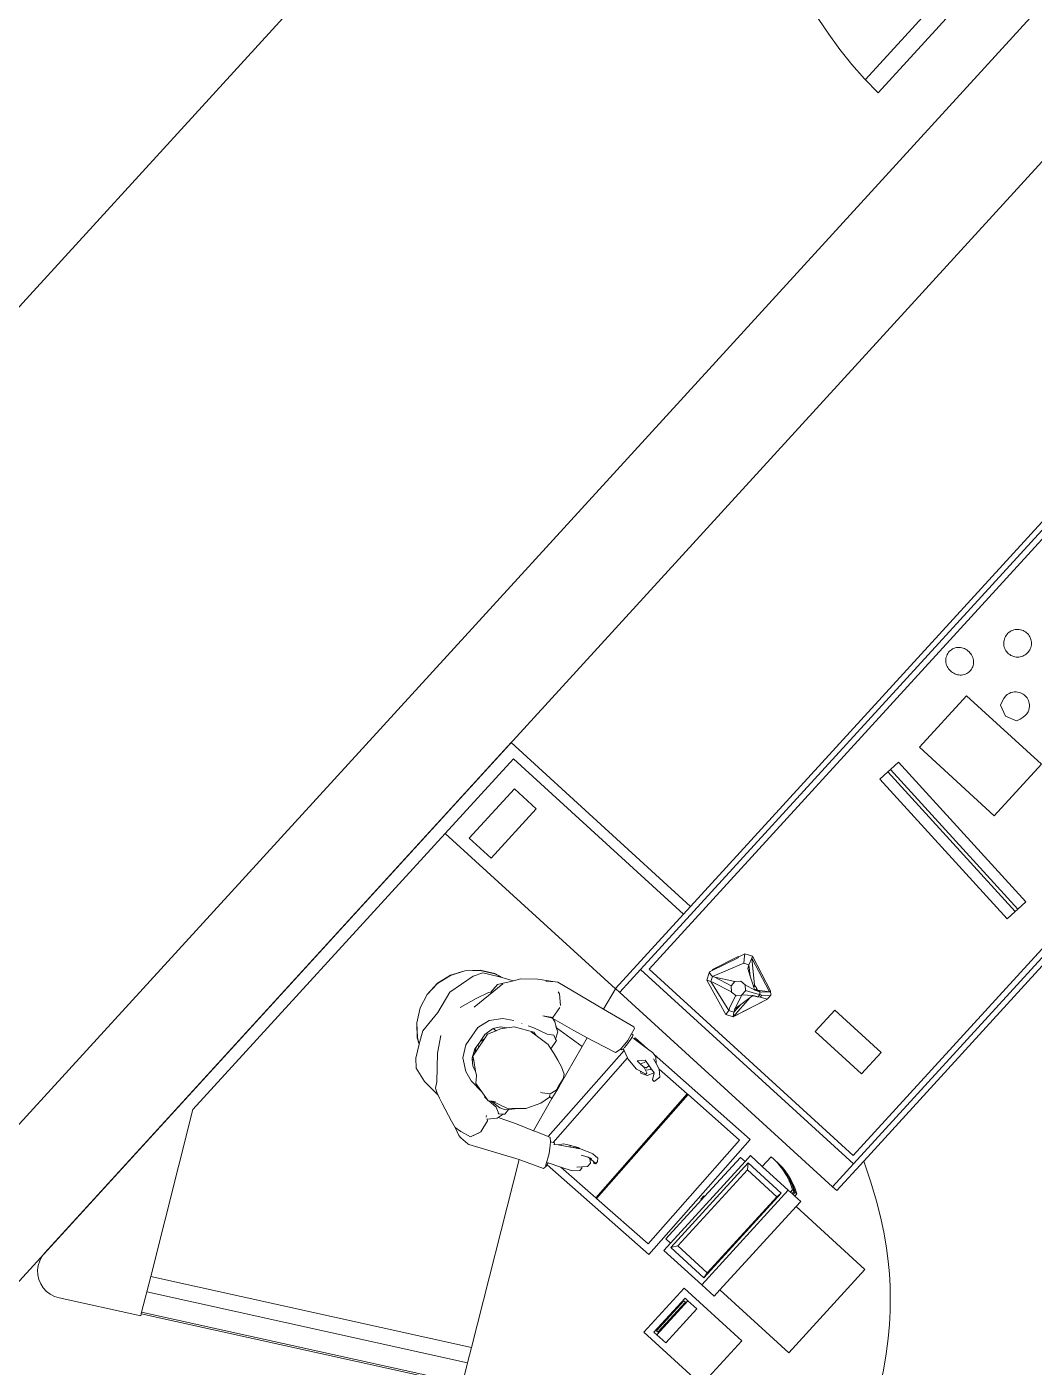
# Model space of a CAD drawing. Header units: metres. Extents: x 750 to 3116, y -341 to 1465.
# Drawn here: x 1561.652 to 1563.844, y 769.802 to 772.718 of the extents above; entities that cross this region are included whole.
import ezdxf

# ---------------------------------------------------------------- set-up
doc = ezdxf.new("R2010")
doc.units = ezdxf.units.M
for name, color, linetype, lineweight in [('A-Door', 254, 'Continuous', 5), ('Furniture', 44, 'Continuous', 5), ('Wall ext', 20, 'Continuous', 18)]:
    doc.layers.add(name, color=color, linetype=linetype, lineweight=lineweight)

# ---------------------------------------------------------------- blocks, each defined once
blk = doc.blocks.new('Shop counter')
at = {"layer": 'Furniture'}
for p, q in [((11493453.855, 4446048.0206), (11493453.6094, 4446048.0206)), ((11493453.6094, 4446048.0206), (11493453.6094, 4446047.8176)), ((11493453.855, 4446047.8176), (11493453.855, 4446048.0206)), ((11493453.5599, 4446047.9275), (11493453.4301, 4446047.9275)), ((11493453.4301, 4446047.9275), (11493453.4301, 4446047.7574)), ((11493453.5599, 4446047.7574), (11493453.5599, 4446047.9275)), ((11493454.0276, 4446047.8594), (11493453.9404, 4446047.8594)), ((11493453.9404, 4446047.8472), (11493453.9404, 4446047.8594)), ((11493456.5973, 4446047.8594), (11493454.0276, 4446047.8594)), ((11493453.9404, 4446047.8472), (11493453.9404, 4446047.2201)), ((11493454.0077, 4446047.8472), (11493453.9404, 4446047.8472)), ((11493454.0077, 4446047.22), (11493454.0077, 4446047.8472)), ((11493456.585, 4446047.8472), (11493454.0077, 4446047.8472)), ((11493454.0207, 4446047.8342), (11493454.0207, 4446047.233)), ((11493456.5721, 4446047.8342), (11493454.0207, 4446047.8342)), ((11493453.545, 4446047.8084), (11493453.4448, 4446047.8084)), ((11493453.4448, 4446047.8084), (11493453.4448, 4446047.7819)), ((11493453.545, 4446047.7819), (11493453.545, 4446047.8084)), ((11493453.5907, 4446047.8176), (11493453.5907, 4446047.7809)), ((11493453.6094, 4446047.8176), (11493453.5907, 4446047.8176)), ((11493453.855, 4446047.8176), (11493453.6094, 4446047.8176)), ((11493453.87, 4446047.8176), (11493453.855, 4446047.8176)), ((11493453.87, 4446047.8001), (11493453.87, 4446047.8176)), ((11493453.87, 4446047.8001), (11493453.877, 4446047.8001)), ((11493453.87, 4446047.7952), (11493453.87, 4446047.8001)), ((11493453.877, 4446047.7952), (11493453.87, 4446047.7952)), ((11493453.87, 4446047.7921), (11493453.87, 4446047.7952)), ((11493453.877, 4446047.8001), (11493453.8804, 4446047.794)), ((11493453.877, 4446047.7952), (11493453.877, 4446047.8001)), ((11493453.877, 4446047.7952), (11493453.8804, 4446047.7891)), ((11493453.4448, 4446047.7736), (11493453.4448, 4446047.7819)), ((11493453.4448, 4446047.7819), (11493453.545, 4446047.7819)), ((11493453.4448, 4446047.7736), (11493453.545, 4446047.7736)), ((11493453.4506, 4446047.7754), (11493453.4506, 4446047.78)), ((11493453.5392, 4446047.78), (11493453.4506, 4446047.78)), ((11493453.4506, 4446047.7754), (11493453.5392, 4446047.7754)), ((11493453.5392, 4446047.7754), (11493453.5392, 4446047.78)), ((11493453.545, 4446047.7736), (11493453.545, 4446047.7819)), ((11493453.5907, 4446047.7809), (11493453.87, 4446047.7809)), ((11493453.5907, 4446047.7809), (11493453.5907, 4446047.6694)), ((11493453.6057, 4446047.7739), (11493453.6182, 4446047.7719)), ((11493453.6057, 4446047.7739), (11493453.855, 4446047.7739)), ((11493453.6057, 4446047.6763), (11493453.6057, 4446047.7739)), ((11493453.8426, 4446047.7719), (11493453.6182, 4446047.7719)), ((11493453.6182, 4446047.7719), (11493453.6182, 4446047.6853)), ((11493453.855, 4446047.7739), (11493453.8426, 4446047.7719)), ((11493453.8426, 4446047.6853), (11493453.8426, 4446047.7719)), ((11493453.855, 4446047.7739), (11493453.855, 4446047.6763)), ((11493453.87, 4446047.7872), (11493453.87, 4446047.7921)), ((11493453.87, 4446047.7921), (11493453.877, 4446047.7921)), ((11493453.877, 4446047.7872), (11493453.87, 4446047.7872)), ((11493453.87, 4446047.7809), (11493453.87, 4446047.7872)), ((11493453.87, 4446047.7041), (11493453.87, 4446047.7809)), ((11493453.877, 4446047.7872), (11493453.877, 4446047.7921)), ((11493453.877, 4446047.7921), (11493453.8804, 4446047.786)), ((11493453.877, 4446047.7872), (11493453.8804, 4446047.7811)), ((11493453.8804, 4446047.794), (11493453.8835, 4446047.7879)), ((11493453.8804, 4446047.7891), (11493453.8835, 4446047.7829)), ((11493453.8804, 4446047.786), (11493453.8835, 4446047.7798)), ((11493453.8804, 4446047.7811), (11493453.8835, 4446047.7749)), ((11493453.8835, 4446047.7879), (11493453.8863, 4446047.7817)), ((11493453.8835, 4446047.7829), (11493453.8863, 4446047.7767)), ((11493453.8835, 4446047.7798), (11493453.8863, 4446047.7736)), ((11493453.8835, 4446047.7749), (11493453.8863, 4446047.7687)), ((11493453.8863, 4446047.7817), (11493453.8889, 4446047.7754)), ((11493453.8863, 4446047.7767), (11493453.8889, 4446047.7705)), ((11493453.8863, 4446047.7736), (11493453.8889, 4446047.7674)), ((11493453.8863, 4446047.7687), (11493453.8889, 4446047.7624)), ((11493453.8889, 4446047.7754), (11493453.8911, 4446047.7691)), ((11493453.8889, 4446047.7705), (11493453.8911, 4446047.7642)), ((11493453.8889, 4446047.7674), (11493453.8911, 4446047.7611)), ((11493453.8911, 4446047.7691), (11493453.893, 4446047.7628)), ((11493453.5599, 4446047.7574), (11493453.4301, 4446047.7574)), ((11493453.8889, 4446047.7624), (11493453.8911, 4446047.7562)), ((11493453.8911, 4446047.7642), (11493453.893, 4446047.7579)), ((11493453.8911, 4446047.7611), (11493453.893, 4446047.7548)), ((11493453.8911, 4446047.7562), (11493453.893, 4446047.7498)), ((11493453.893, 4446047.7628), (11493453.8947, 4446047.7564)), ((11493453.893, 4446047.7579), (11493453.8947, 4446047.7515)), ((11493453.893, 4446047.7548), (11493453.8947, 4446047.7484)), ((11493453.893, 4446047.7498), (11493453.8947, 4446047.7435)), ((11493453.8947, 4446047.7564), (11493453.896, 4446047.7501)), ((11493453.8947, 4446047.7515), (11493453.896, 4446047.7451)), ((11493453.8947, 4446047.7484), (11493453.896, 4446047.742)), ((11493453.8947, 4446047.7435), (11493453.896, 4446047.7371)), ((11493453.896, 4446047.7501), (11493453.8971, 4446047.7437)), ((11493453.896, 4446047.7451), (11493453.8971, 4446047.7387)), ((11493453.896, 4446047.742), (11493453.8971, 4446047.7356)), ((11493453.896, 4446047.7371), (11493453.8971, 4446047.7307)), ((11493453.8971, 4446047.7437), (11493453.8978, 4446047.7373)), ((11493453.8971, 4446047.7387), (11493453.8978, 4446047.7323)), ((11493453.8978, 4446047.7373), (11493453.8983, 4446047.7309)), ((11493454.6273, 4446047.7344), (11493454.6507, 4446047.7365)), ((11493454.6584, 4446047.7372), (11493454.6507, 4446047.7365)), ((11493454.688, 4446047.3273), (11493454.6507, 4446047.7365)), ((11493454.6584, 4446047.7372), (11493454.6818, 4446047.7393)), ((11493454.6956, 4446047.328), (11493454.6584, 4446047.7372)), ((11493454.7191, 4446047.3302), (11493454.6818, 4446047.7393)), ((11493453.8971, 4446047.7356), (11493453.8978, 4446047.7292)), ((11493453.8971, 4446047.7307), (11493453.8978, 4446047.7243)), ((11493453.8978, 4446047.7323), (11493453.8983, 4446047.7259)), ((11493453.8978, 4446047.7292), (11493453.8983, 4446047.7228)), ((11493453.8978, 4446047.7243), (11493453.8983, 4446047.7179)), ((11493453.8983, 4446047.7309), (11493453.8984, 4446047.7244)), ((11493453.8983, 4446047.7259), (11493453.8984, 4446047.7195)), ((11493453.8983, 4446047.7228), (11493453.8984, 4446047.7164)), ((11493453.8983, 4446047.7179), (11493453.8984, 4446047.7122)), ((11493453.8984, 4446047.7244), (11493453.8984, 4446047.7195)), ((11493453.8984, 4446047.7164), (11493453.8984, 4446047.7195)), ((11493453.8984, 4446047.7122), (11493453.8984, 4446047.7164)), ((11493453.8984, 4446047.7041), (11493453.8984, 4446047.7122)), ((11493454.1645, 4446047.728), (11493454.1645, 4446047.5914)), ((11493454.2272, 4446047.728), (11493454.1645, 4446047.728)), ((11493454.2272, 4446047.5914), (11493454.2272, 4446047.728)), ((11493454.6645, 4446047.3252), (11493454.6273, 4446047.7344)), ((11493453.6057, 4446047.6763), (11493453.6182, 4446047.6853)), ((11493453.6182, 4446047.6853), (11493453.8426, 4446047.6853)), ((11493453.855, 4446047.6763), (11493453.8426, 4446047.6853)), ((11493453.87, 4446047.7041), (11493453.8984, 4446047.7041)), ((11493453.87, 4446047.6694), (11493453.87, 4446047.7041)), ((11493453.5618, 4446047.6513), (11493453.5566, 4446047.3562)), ((11493453.8957, 4446047.6453), (11493453.5618, 4446047.6513)), ((11493453.5907, 4446047.6694), (11493453.612, 4446047.6694)), ((11493453.855, 4446047.6763), (11493453.6057, 4446047.6763)), ((11493453.612, 4446047.6694), (11493453.612, 4446047.6558)), ((11493453.612, 4446047.6694), (11493453.8524, 4446047.6694)), ((11493453.7274, 4446047.6558), (11493453.612, 4446047.6558)), ((11493453.7274, 4446047.6558), (11493453.7274, 4446047.6537)), ((11493453.7371, 4446047.6558), (11493453.7274, 4446047.6558)), ((11493453.7371, 4446047.6537), (11493453.7274, 4446047.6537)), ((11493453.7371, 4446047.6558), (11493453.7371, 4446047.6537)), ((11493453.7371, 4446047.6558), (11493453.8524, 4446047.6558)), ((11493453.8524, 4446047.6694), (11493453.8524, 4446047.6558)), ((11493453.8524, 4446047.6694), (11493453.87, 4446047.6694)), ((11493453.578, 4446047.6345), (11493453.5753, 4446047.4851)), ((11493453.8789, 4446047.6291), (11493453.578, 4446047.6345)), ((11493453.8763, 4446047.4797), (11493453.8789, 4446047.6291)), ((11493453.8907, 4446047.3664), (11493453.8957, 4446047.6453)), ((11493454.2272, 4446047.5914), (11493454.1645, 4446047.5914)), ((11493454.9255, 4446047.5623), (11493454.7738, 4446047.5623)), ((11493454.7738, 4446047.5623), (11493454.7738, 4446047.3418)), ((11493454.9255, 4446047.3418), (11493454.9255, 4446047.5623)), ((11493453.0788, 4446047.5423), (11493452.7219, 4446046.923)), ((11493452.725, 4446046.9213), (11493453.0819, 4446047.5407)), ((11493453.0819, 4446047.5407), (11493453.1222, 4446047.5191)), ((11493452.7653, 4446046.8997), (11493453.1222, 4446047.5191)), ((11493453.1222, 4446047.5191), (11493453.1525, 4446047.5028)), ((11493453.1525, 4446047.5028), (11493452.7956, 4446046.8835)), ((11493453.1525, 4446047.5028), (11493453.524, 4446047.3037)), ((11493453.5753, 4446047.4829), (11493453.5734, 4446047.3816)), ((11493453.8763, 4446047.4797), (11493453.5753, 4446047.4851)), ((11493453.5753, 4446047.4851), (11493453.5753, 4446047.4829)), ((11493453.8762, 4446047.4775), (11493453.5753, 4446047.4829)), ((11493453.8748, 4446047.3961), (11493453.8762, 4446047.4775)), ((11493453.8763, 4446047.4797), (11493453.8762, 4446047.4775)), ((11493454.0677, 4446047.4378), (11493454.1462, 4446047.467)), ((11493454.0681, 4446047.4381), (11493454.1462, 4446047.467)), ((11493454.1307, 4446047.4399), (11493454.1348, 4446047.4471)), ((11493454.1364, 4446047.4487), (11493454.1308, 4446047.4387)), ((11493454.1348, 4446047.4471), (11493454.1382, 4446047.4525)), ((11493454.1364, 4446047.4487), (11493454.1382, 4446047.4525)), ((11493454.1364, 4446047.4487), (11493454.1425, 4446047.4484)), ((11493454.1425, 4446047.4484), (11493454.1376, 4446047.4393)), ((11493454.1382, 4446047.4525), (11493454.1462, 4446047.467)), ((11493454.1444, 4446047.4521), (11493454.1382, 4446047.4525)), ((11493454.1444, 4446047.4521), (11493454.1425, 4446047.4484)), ((11493454.1425, 4446047.4484), (11493454.1467, 4446047.444)), ((11493454.1444, 4446047.4521), (11493454.155, 4446047.4666)), ((11493454.1461, 4446047.4379), (11493454.1611, 4446047.46)), ((11493454.1477, 4446047.4672), (11493454.1462, 4446047.467)), ((11493454.1486, 4446047.4477), (11493454.1467, 4446047.444)), ((11493454.1469, 4446047.4429), (11493454.1486, 4446047.4477)), ((11493454.1477, 4446047.4672), (11493454.1471, 4446047.467)), ((11493454.1574, 4446047.467), (11493454.1477, 4446047.4672)), ((11493454.1611, 4446047.46), (11493454.1486, 4446047.4477)), ((11493454.155, 4446047.4666), (11493454.1574, 4446047.467)), ((11493454.1638, 4446047.4599), (11493454.1574, 4446047.467)), ((11493454.189, 4446047.3817), (11493454.1611, 4446047.46)), ((11493454.1611, 4446047.46), (11493454.1638, 4446047.4599)), ((11493454.1931, 4446047.3803), (11493454.1638, 4446047.4599)), ((11493454.959, 4446047.4587), (11493454.9503, 4446047.4341)), ((11493453.5838, 4446047.4052), (11493453.5957, 4446047.4174)), ((11493453.6023, 4446047.4174), (11493453.5957, 4446047.4174)), ((11493453.6023, 4446047.4174), (11493453.6046, 4446047.4154)), ((11493453.6133, 4446047.424), (11493453.6046, 4446047.4154)), ((11493453.6133, 4446047.424), (11493453.6233, 4446047.4238)), ((11493453.6233, 4446047.4238), (11493453.6296, 4446047.4159)), ((11493453.6276, 4446047.4292), (11493453.6298, 4446047.4332)), ((11493453.6276, 4446047.4292), (11493453.63, 4446047.4257)), ((11493453.6327, 4446047.419), (11493453.6294, 4446047.4119)), ((11493453.6296, 4446047.4159), (11493453.6294, 4446047.4126)), ((11493453.63, 4446047.4257), (11493453.6296, 4446047.4159)), ((11493453.6298, 4446047.4332), (11493453.6361, 4446047.4322)), ((11493453.6302, 4446047.4315), (11493453.63, 4446047.4257)), ((11493453.6421, 4446047.4281), (11493453.6361, 4446047.4322)), ((11493453.6413, 4446047.4136), (11493453.6421, 4446047.4281)), ((11493454.0607, 4446047.4226), (11493454.0677, 4446047.4378)), ((11493454.0879, 4446047.3418), (11493454.0607, 4446047.4226)), ((11493454.0607, 4446047.4226), (11493454.0713, 4446047.4217)), ((11493454.0681, 4446047.4381), (11493454.0677, 4446047.4378)), ((11493454.1234, 4446047.4372), (11493454.0677, 4446047.4378)), ((11493454.0761, 4446047.432), (11493454.0677, 4446047.4378)), ((11493454.0761, 4446047.432), (11493454.0713, 4446047.4217)), ((11493454.0713, 4446047.4217), (11493454.0781, 4446047.4181)), ((11493454.0915, 4446047.3504), (11493454.0713, 4446047.4217)), ((11493454.0983, 4446047.4323), (11493454.0761, 4446047.432)), ((11493454.0828, 4446047.4292), (11493454.0761, 4446047.432)), ((11493454.0781, 4446047.4181), (11493454.1057, 4446047.4113)), ((11493454.0983, 4446047.4323), (11493454.0828, 4446047.4292)), ((11493454.1147, 4446047.42), (11493454.0828, 4446047.4292)), ((11493454.1234, 4446047.4372), (11493454.0983, 4446047.4323)), ((11493454.1057, 4446047.4116), (11493454.1147, 4446047.42)), ((11493454.1147, 4446047.42), (11493454.1149, 4446047.4201)), ((11493454.1149, 4446047.4201), (11493454.1155, 4446047.4201)), ((11493454.1308, 4446047.4387), (11493454.1155, 4446047.4201)), ((11493454.1155, 4446047.4201), (11493454.1274, 4446047.4195)), ((11493454.1272, 4446047.4379), (11493454.1234, 4446047.4372)), ((11493454.1272, 4446047.4379), (11493454.1307, 4446047.4399)), ((11493454.1299, 4446047.4385), (11493454.1272, 4446047.4379)), ((11493454.1274, 4446047.4195), (11493454.1278, 4446047.4192)), ((11493454.1376, 4446047.4393), (11493454.1278, 4446047.4192)), ((11493454.1278, 4446047.4192), (11493454.1364, 4446047.4101)), ((11493454.1299, 4446047.4385), (11493454.1307, 4446047.4399)), ((11493454.1308, 4446047.4387), (11493454.1299, 4446047.4385)), ((11493454.1418, 4446047.4335), (11493454.1364, 4446047.4101)), ((11493454.1467, 4446047.444), (11493454.1418, 4446047.4335)), ((11493454.1418, 4446047.4335), (11493454.1429, 4446047.4316)), ((11493454.1442, 4446047.4352), (11493454.1429, 4446047.4316)), ((11493454.1429, 4446047.4316), (11493454.1447, 4446047.4286)), ((11493454.1453, 4446047.4382), (11493454.1442, 4446047.4352)), ((11493454.1442, 4446047.4352), (11493454.1486, 4446047.4331)), ((11493454.1447, 4446047.4286), (11493454.1497, 4446047.4262)), ((11493454.1447, 4446047.4286), (11493454.1464, 4446047.4257)), ((11493454.1465, 4446047.4419), (11493454.1453, 4446047.4382)), ((11493454.1461, 4446047.4379), (11493454.1453, 4446047.4382)), ((11493454.1471, 4446047.443), (11493454.1461, 4446047.4379)), ((11493454.1461, 4446047.4379), (11493454.1486, 4446047.4331)), ((11493454.1497, 4446047.4262), (11493454.1464, 4446047.4257)), ((11493454.1464, 4446047.4257), (11493454.158, 4446047.4058)), ((11493454.1465, 4446047.4419), (11493454.1469, 4446047.4429)), ((11493454.1469, 4446047.4429), (11493454.1471, 4446047.443)), ((11493454.1486, 4446047.4331), (11493454.1497, 4446047.4262)), ((11493454.1497, 4446047.4262), (11493454.189, 4446047.3817)), ((11493454.9503, 4446047.4341), (11493454.9605, 4446047.4102)), ((11493453.5838, 4446047.4052), (11493453.5734, 4446047.3816)), ((11493453.6046, 4446047.4154), (11493453.5964, 4446047.4074)), ((11493453.629, 4446047.411), (11493453.6222, 4446047.3965)), ((11493453.6256, 4446047.4042), (11493453.6222, 4446047.3965)), ((11493453.6294, 4446047.4126), (11493453.6256, 4446047.4042)), ((11493453.6256, 4446047.4042), (11493453.629, 4446047.411)), ((11493453.6294, 4446047.4119), (11493453.629, 4446047.411)), ((11493453.6294, 4446047.4126), (11493453.6294, 4446047.4119)), ((11493453.63, 4446047.3808), (11493453.632, 4446047.388)), ((11493453.6302, 4446047.3834), (11493453.632, 4446047.388)), ((11493453.632, 4446047.388), (11493453.6407, 4446047.4106)), ((11493453.6413, 4446047.4136), (11493453.6407, 4446047.4106)), ((11493453.8617, 4446047.3931), (11493453.8472, 4446047.3858)), ((11493453.8477, 4446047.4063), (11493453.8629, 4446047.409)), ((11493453.8477, 4446047.4063), (11493453.8479, 4446047.4013)), ((11493453.8479, 4446047.4013), (11493453.8615, 4446047.3937)), ((11493453.8615, 4446047.3937), (11493453.8617, 4446047.3931)), ((11493453.8617, 4446047.3931), (11493453.8645, 4446047.3802)), ((11493453.8629, 4446047.409), (11493453.8748, 4446047.3961)), ((11493453.8748, 4446047.3961), (11493453.8748, 4446047.3961)), ((11493453.8748, 4446047.3961), (11493453.8792, 4446047.3829)), ((11493454.1055, 4446047.3987), (11493454.0934, 4446047.3553)), ((11493454.114, 4446047.3895), (11493454.1042, 4446047.3504)), ((11493454.1266, 4446047.3892), (11493454.1042, 4446047.3504)), ((11493454.105, 4446047.3993), (11493454.1057, 4446047.4113)), ((11493454.1055, 4446047.3987), (11493454.105, 4446047.3993)), ((11493454.1137, 4446047.3897), (11493454.1055, 4446047.3987)), ((11493454.1057, 4446047.4113), (11493454.1057, 4446047.4116)), ((11493454.114, 4446047.3895), (11493454.1137, 4446047.3897)), ((11493454.114, 4446047.3895), (11493454.1138, 4446047.3897)), ((11493454.1266, 4446047.3892), (11493454.114, 4446047.3895)), ((11493454.1358, 4446047.3978), (11493454.1266, 4446047.3892)), ((11493454.1364, 4446047.4101), (11493454.1358, 4446047.3978)), ((11493454.174, 4446047.3869), (11493454.158, 4446047.4058)), ((11493454.158, 4446047.4058), (11493454.1669, 4446047.3905)), ((11493454.1669, 4446047.3905), (11493454.174, 4446047.3869)), ((11493454.174, 4446047.3869), (11493454.1692, 4446047.3766)), ((11493454.174, 4446047.3869), (11493454.189, 4446047.3817)), ((11493453.5734, 4446047.3816), (11493453.5616, 4446047.3548)), ((11493453.6055, 4446047.3448), (11493453.6196, 4446047.368)), ((11493453.6212, 4446047.3631), (11493453.6144, 4446047.3517)), ((11493453.6196, 4446047.368), (11493453.6207, 4446047.3699)), ((11493453.6212, 4446047.3631), (11493453.6196, 4446047.368)), ((11493453.6207, 4446047.3699), (11493453.6298, 4446047.3848)), ((11493453.6207, 4446047.3699), (11493453.6302, 4446047.3834)), ((11493453.63, 4446047.3808), (11493453.6212, 4446047.3631)), ((11493453.8472, 4446047.3858), (11493453.8412, 4446047.3723)), ((11493453.8442, 4446047.3691), (11493453.8412, 4446047.3723)), ((11493453.8442, 4446047.3691), (11493453.842, 4446047.3595)), ((11493453.8455, 4446047.3306), (11493453.842, 4446047.3595)), ((11493453.8473, 4446047.3821), (11493453.8442, 4446047.3691)), ((11493453.8473, 4446047.3821), (11493453.8501, 4446047.3821)), ((11493453.8501, 4446047.3821), (11493453.851, 4446047.3815)), ((11493453.851, 4446047.3815), (11493453.8531, 4446047.3755)), ((11493453.8623, 4446047.3832), (11493453.8531, 4446047.3755)), ((11493453.8531, 4446047.3755), (11493453.8552, 4446047.3695)), ((11493453.8552, 4446047.3695), (11493453.8553, 4446047.3664)), ((11493453.8553, 4446047.3664), (11493453.8574, 4446047.3717)), ((11493453.8553, 4446047.3664), (11493453.8556, 4446047.3587)), ((11493453.8681, 4446047.3635), (11493453.8556, 4446047.3587)), ((11493453.8556, 4446047.3587), (11493453.856, 4446047.3486)), ((11493453.8559, 4446047.3699), (11493453.856, 4446047.37)), ((11493453.8688, 4446047.3606), (11493453.856, 4446047.3486)), ((11493453.8569, 4446047.3729), (11493453.858, 4446047.3732)), ((11493453.8574, 4446047.3717), (11493453.8587, 4446047.3734)), ((11493453.8574, 4446047.3717), (11493453.858, 4446047.3732)), ((11493453.858, 4446047.3732), (11493453.8587, 4446047.3734)), ((11493453.8587, 4446047.3734), (11493453.8656, 4446047.3752)), ((11493453.8623, 4446047.3832), (11493453.8645, 4446047.3802)), ((11493453.8645, 4446047.3802), (11493453.8656, 4446047.3752)), ((11493453.8656, 4446047.3752), (11493453.8681, 4446047.3635)), ((11493453.8681, 4446047.3635), (11493453.8688, 4446047.3606)), ((11493453.8792, 4446047.3829), (11493453.8896, 4446047.3722)), ((11493453.8792, 4446047.3829), (11493453.883, 4446047.3715)), ((11493453.8907, 4446047.3664), (11493453.8896, 4446047.3722)), ((11493453.8903, 4446047.3478), (11493453.8917, 4446047.3611)), ((11493453.8917, 4446047.3611), (11493453.8907, 4446047.3664)), ((11493454.1692, 4446047.3766), (11493454.1018, 4446047.3457)), ((11493454.1695, 4446047.3599), (11493454.1107, 4446047.3362)), ((11493454.1128, 4446047.3355), (11493454.1719, 4446047.3578)), ((11493454.1692, 4446047.3766), (11493454.1821, 4446047.3667)), ((11493454.1709, 4446047.3586), (11493454.1695, 4446047.3599)), ((11493454.1709, 4446047.3586), (11493454.1857, 4446047.3641)), ((11493454.1719, 4446047.3578), (11493454.1709, 4446047.3586)), ((11493454.1821, 4446047.3667), (11493454.1857, 4446047.3641)), ((11493454.1931, 4446047.3803), (11493454.1857, 4446047.3641)), ((11493454.189, 4446047.3817), (11493454.1931, 4446047.3803)), ((11493453.5257, 4446047.3072), (11493453.5455, 4446047.3561)), ((11493453.5502, 4446047.3568), (11493453.5455, 4446047.3561)), ((11493453.5502, 4446047.3568), (11493453.552, 4446047.3559)), ((11493453.5524, 4446047.3569), (11493453.552, 4446047.3559)), ((11493453.552, 4446047.3559), (11493453.5781, 4446047.343)), ((11493453.5566, 4446047.3562), (11493453.5524, 4446047.3569)), ((11493453.559, 4446047.3558), (11493453.5566, 4446047.3562)), ((11493453.5616, 4446047.3548), (11493453.559, 4446047.3558)), ((11493453.5616, 4446047.3548), (11493453.561, 4446047.3533)), ((11493453.5781, 4446047.343), (11493453.5869, 4446047.3371)), ((11493453.5989, 4446047.3282), (11493453.5869, 4446047.3371)), ((11493453.5991, 4446047.328), (11493453.5989, 4446047.3282)), ((11493453.5994, 4446047.3379), (11493453.599, 4446047.3375)), ((11493453.6013, 4446047.333), (11493453.5991, 4446047.328)), ((11493453.6055, 4446047.3448), (11493453.5994, 4446047.3379)), ((11493453.6025, 4446047.3359), (11493453.5994, 4446047.3379)), ((11493453.6025, 4446047.3359), (11493453.6013, 4446047.333)), ((11493453.6013, 4446047.333), (11493453.8463, 4446047.3286)), ((11493453.6144, 4446047.3517), (11493453.6055, 4446047.3448)), ((11493453.8455, 4446047.3306), (11493453.8463, 4446047.3286)), ((11493453.8463, 4446047.3286), (11493453.8534, 4446047.3121)), ((11493453.8866, 4446047.3115), (11493453.8903, 4446047.3478)), ((11493453.8897, 4446047.3114), (11493453.8903, 4446047.3478)), ((11493454.0915, 4446047.3504), (11493454.0879, 4446047.3418)), ((11493454.1029, 4446047.3348), (11493454.0879, 4446047.3418)), ((11493454.0934, 4446047.3553), (11493454.0915, 4446047.3504)), ((11493454.1018, 4446047.3457), (11493454.0915, 4446047.3504)), ((11493454.1042, 4446047.3504), (11493454.1018, 4446047.3457)), ((11493454.1029, 4446047.3348), (11493454.1018, 4446047.3457)), ((11493454.1029, 4446047.3348), (11493454.1064, 4446047.3345)), ((11493454.1064, 4446047.3345), (11493454.1107, 4446047.3362)), ((11493454.1107, 4446047.3362), (11493454.1107, 4446047.3362)), ((11493454.1107, 4446047.3362), (11493454.1128, 4446047.3355)), ((11493454.6956, 4446047.328), (11493454.7191, 4446047.3302)), ((11493454.7738, 4446047.3418), (11493454.9255, 4446047.3418)), ((11493453.524, 4446047.3037), (11493453.4748, 4446047.2008)), ((11493453.5257, 4446047.3072), (11493453.524, 4446047.3037)), ((11493453.6036, 4446047.3166), (11493453.595, 4446047.2934)), ((11493453.6052, 4446047.3208), (11493453.5991, 4446047.328)), ((11493453.6052, 4446047.3208), (11493453.6036, 4446047.3166)), ((11493453.6036, 4446047.3166), (11493453.8534, 4446047.3121)), ((11493453.8376, 4446047.3017), (11493453.8238, 4446047.2511)), ((11493453.8376, 4446047.3017), (11493453.8489, 4446047.3043)), ((11493453.8489, 4446047.3043), (11493453.851, 4446047.3043)), ((11493453.8513, 4446047.3074), (11493453.851, 4446047.3043)), ((11493453.851, 4446047.3043), (11493453.8646, 4446047.3043)), ((11493453.8531, 4446047.3085), (11493453.8513, 4446047.3074)), ((11493453.8549, 4446047.3085), (11493453.8531, 4446047.3085)), ((11493453.8534, 4446047.3121), (11493453.8549, 4446047.3085)), ((11493453.8554, 4446047.3085), (11493453.8549, 4446047.3085)), ((11493453.8656, 4446047.3082), (11493453.8577, 4446047.3084)), ((11493453.875, 4446047.3036), (11493453.8646, 4446047.3043)), ((11493453.8814, 4446047.3065), (11493453.8656, 4446047.3082)), ((11493453.8908, 4446047.3), (11493453.875, 4446047.3036)), ((11493453.886, 4446047.3056), (11493453.8814, 4446047.3065)), ((11493453.886, 4446047.3056), (11493453.8866, 4446047.3115)), ((11493453.8912, 4446047.3045), (11493453.886, 4446047.3056)), ((11493453.8866, 4446047.3115), (11493453.8897, 4446047.3114)), ((11493453.8912, 4446047.3045), (11493453.8908, 4446047.3)), ((11493453.9041, 4446047.297), (11493453.8908, 4446047.3)), ((11493454.6645, 4446047.3252), (11493454.688, 4446047.3273)), ((11493454.6956, 4446047.328), (11493454.688, 4446047.3273)), ((11493453.5915, 4446047.2844), (11493453.5763, 4446047.2449)), ((11493453.595, 4446047.2934), (11493453.5915, 4446047.2844)), ((11493453.5915, 4446047.2844), (11493453.6701, 4446047.267)), ((11493453.9054, 4446047.2929), (11493453.8898, 4446047.2187)), ((11493453.9041, 4446047.297), (11493453.9054, 4446047.2929)), ((11493453.5763, 4446047.2449), (11493453.5607, 4446047.2082)), ((11493453.6162, 4446047.2397), (11493453.6463, 4446047.2557)), ((11493453.6688, 4446047.261), (11493453.6463, 4446047.2557)), ((11493453.6638, 4446047.2392), (11493453.6655, 4446047.2429)), ((11493453.675, 4446047.2569), (11493453.6655, 4446047.2429)), ((11493453.6702, 4446047.2601), (11493453.6688, 4446047.261)), ((11493453.6702, 4446047.2601), (11493453.6701, 4446047.267)), ((11493453.6701, 4446047.267), (11493453.6904, 4446047.2626)), ((11493453.675, 4446047.2569), (11493453.6702, 4446047.2601)), ((11493453.675, 4446047.2569), (11493453.6901, 4446047.2612)), ((11493453.6904, 4446047.2626), (11493453.6901, 4446047.2612)), ((11493453.6901, 4446047.2612), (11493453.6909, 4446047.2615)), ((11493453.6904, 4446047.2626), (11493453.7001, 4446047.2605)), ((11493453.6909, 4446047.2615), (11493453.6999, 4446047.2596)), ((11493453.6999, 4446047.2596), (11493453.7001, 4446047.2605)), ((11493453.6999, 4446047.2596), (11493453.7182, 4446047.2557)), ((11493453.7001, 4446047.2605), (11493453.7982, 4446047.2389)), ((11493453.7276, 4446047.2505), (11493453.7182, 4446047.2557)), ((11493453.7354, 4446047.2355), (11493453.7276, 4446047.2505)), ((11493453.8238, 4446047.2511), (11493453.8197, 4446047.2341)), ((11493453.5736, 4446047.2113), (11493453.5758, 4446047.2142)), ((11493453.589, 4446047.2127), (11493453.5758, 4446047.2142)), ((11493453.5841, 4446047.2084), (11493453.589, 4446047.2127)), ((11493453.5886, 4446047.2086), (11493453.6049, 4446047.2269)), ((11493453.589, 4446047.2127), (11493453.6049, 4446047.2269)), ((11493453.6049, 4446047.2269), (11493453.6162, 4446047.2397)), ((11493453.7378, 4446047.2288), (11493453.7354, 4446047.2355)), ((11493453.7405, 4446047.2196), (11493453.7378, 4446047.2288)), ((11493453.7405, 4446047.2196), (11493453.7449, 4446047.2048)), ((11493453.7904, 4446047.1701), (11493453.7982, 4446047.2389)), ((11493453.7982, 4446047.2389), (11493453.8197, 4446047.2341)), ((11493453.8197, 4446047.2341), (11493453.8121, 4446047.2022)), ((11493453.8898, 4446047.2187), (11493453.8661, 4446047.1055)), ((11493453.8898, 4446047.2187), (11493453.9394, 4446047.2078)), ((11493453.9404, 4446047.2201), (11493453.9404, 4446047.2078)), ((11493453.9404, 4446047.2201), (11493453.9408, 4446047.22)), ((11493453.9408, 4446047.22), (11493454.0077, 4446047.22)), ((11493454.0077, 4446047.22), (11493456.585, 4446047.22)), ((11493454.0207, 4446047.233), (11493456.5721, 4446047.233)), ((11493453.4735, 4446047.1777), (11493453.4742, 4446047.1981)), ((11493453.4742, 4446047.1981), (11493453.4748, 4446047.2008)), ((11493453.489, 4446047.1921), (11493453.4837, 4446047.1685)), ((11493453.489, 4446047.1921), (11493453.5078, 4446047.2001)), ((11493453.5084, 4446047.2), (11493453.489, 4446047.1921)), ((11493453.5078, 4446047.2001), (11493453.5123, 4446047.2016)), ((11493453.5078, 4446047.2001), (11493453.5084, 4446047.2)), ((11493453.5084, 4446047.2), (11493453.5093, 4446047.1999)), ((11493453.5123, 4446047.2016), (11493453.5396, 4446047.1959)), ((11493453.5419, 4446047.1931), (11493453.5396, 4446047.1959)), ((11493453.5416, 4446047.1928), (11493453.5419, 4446047.1931)), ((11493453.5419, 4446047.1931), (11493453.5583, 4446047.2076)), ((11493453.5439, 4446047.1884), (11493453.5447, 4446047.1881)), ((11493453.5447, 4446047.1881), (11493453.547, 4446047.187)), ((11493453.5583, 4446047.2076), (11493453.5607, 4446047.2082)), ((11493453.5607, 4446047.2082), (11493453.5736, 4446047.2113)), ((11493453.568, 4446047.2037), (11493453.5736, 4446047.2113)), ((11493453.5681, 4446047.2013), (11493453.568, 4446047.2037)), ((11493453.5745, 4446047.1899), (11493453.568, 4446047.2037)), ((11493453.574, 4446047.1685), (11493453.5745, 4446047.1899)), ((11493453.5768, 4446047.1729), (11493453.5791, 4446047.1965)), ((11493453.5782, 4446047.175), (11493453.5886, 4446047.2086)), ((11493453.5841, 4446047.2084), (11493453.5791, 4446047.1965)), ((11493453.7449, 4446047.2048), (11493453.7486, 4446047.192)), ((11493453.7486, 4446047.192), (11493453.7698, 4446047.189)), ((11493453.7486, 4446047.192), (11493453.7516, 4446047.1814)), ((11493453.7711, 4446047.1857), (11493453.7698, 4446047.189)), ((11493453.7711, 4446047.1857), (11493453.7864, 4446047.1783)), ((11493453.7747, 4446047.1768), (11493453.7711, 4446047.1857)), ((11493453.8121, 4446047.2022), (11493453.8001, 4446047.151)), ((11493453.9394, 4446047.2078), (11493453.9404, 4446047.2078)), ((11493453.9394, 4446047.2078), (11493453.9394, 4446046.7066)), ((11493453.9394, 4446047.2078), (11493453.9404, 4446047.2078)), ((11493453.9404, 4446047.2078), (11493454.1593, 4446047.2078)), ((11493454.1593, 4446047.2078), (11493454.1823, 4446047.2078)), ((11493454.1593, 4446046.7066), (11493454.1593, 4446047.2078)), ((11493454.1823, 4446047.2078), (11493456.5973, 4446047.2078)), ((11493454.1823, 4446047.2078), (11493454.1823, 4446046.6787)), ((11493453.4743, 4446047.1714), (11493453.4735, 4446047.1777)), ((11493453.4743, 4446047.1714), (11493453.4808, 4446047.1554)), ((11493453.4808, 4446047.1554), (11493453.4867, 4446047.1384)), ((11493453.4808, 4446047.1554), (11493453.4815, 4446047.1537)), ((11493453.4815, 4446047.1537), (11493453.4837, 4446047.1685)), ((11493453.5734, 4446047.1677), (11493453.574, 4446047.1685)), ((11493453.5734, 4446047.1677), (11493453.5739, 4446047.1653)), ((11493453.5737, 4446047.1581), (11493453.5739, 4446047.1653)), ((11493453.5742, 4446047.1558), (11493453.5737, 4446047.1581)), ((11493453.5739, 4446047.1653), (11493453.5828, 4446047.1224)), ((11493453.574, 4446047.1685), (11493453.5768, 4446047.1729)), ((11493453.5768, 4446047.1729), (11493453.5782, 4446047.175)), ((11493453.5782, 4446047.175), (11493453.5823, 4446047.1813)), ((11493453.7516, 4446047.1814), (11493453.7481, 4446047.149)), ((11493453.757, 4446047.1342), (11493453.767, 4446047.1648)), ((11493453.767, 4446047.1648), (11493453.7747, 4446047.1768)), ((11493453.774, 4446047.1745), (11493453.7747, 4446047.1768)), ((11493453.7894, 4446047.1716), (11493453.7864, 4446047.1783)), ((11493453.7914, 4446047.1672), (11493453.7894, 4446047.1716)), ((11493453.7904, 4446047.1701), (11493453.7894, 4446047.1716)), ((11493453.7979, 4446047.1588), (11493453.7904, 4446047.1701)), ((11493453.8001, 4446047.151), (11493453.7979, 4446047.1588)), ((11493453.5011, 4446047.0978), (11493453.4867, 4446047.1384)), ((11493453.5802, 4446047.1116), (11493453.578, 4446047.1444)), ((11493453.7302, 4446047.101), (11493453.7503, 4446047.1406)), ((11493453.7481, 4446047.149), (11493453.7467, 4446047.1357)), ((11493453.7481, 4446047.149), (11493453.7503, 4446047.1406)), ((11493453.757, 4446047.1342), (11493453.7523, 4446047.1217)), ((11493453.8004, 4446047.1499), (11493453.7896, 4446047.1309)), ((11493453.799, 4446047.1456), (11493453.7896, 4446047.1309)), ((11493453.8004, 4446047.1499), (11493453.799, 4446047.1456)), ((11493453.8017, 4446047.1497), (11493453.799, 4446047.1456)), ((11493453.8004, 4446047.1499), (11493453.8001, 4446047.151)), ((11493453.8017, 4446047.1497), (11493453.8282, 4446047.1458)), ((11493453.8498, 4446047.1252), (11493453.8319, 4446047.1441)), ((11493453.8507, 4446047.1202), (11493453.8498, 4446047.1252)), ((11493453.5056, 4446047.0855), (11493453.5011, 4446047.0978)), ((11493453.5877, 4446047.0887), (11493453.5802, 4446047.1116)), ((11493453.5828, 4446047.1224), (11493453.5964, 4446047.1116)), ((11493453.5964, 4446047.1116), (11493453.5941, 4446047.1145)), ((11493453.6024, 4446047.1038), (11493453.5964, 4446047.1116)), ((11493453.6059, 4446047.0923), (11493453.6024, 4446047.1038)), ((11493453.6167, 4446047.0853), (11493453.6024, 4446047.1038)), ((11493453.7302, 4446047.101), (11493453.7175, 4446047.0908)), ((11493453.7467, 4446047.108), (11493453.7468, 4446047.108)), ((11493453.8414, 4446047.0694), (11493453.8625, 4446047.1008)), ((11493453.8625, 4446047.1008), (11493453.8499, 4446047.0847)), ((11493453.8661, 4446047.1055), (11493453.8625, 4446047.1008)), ((11493453.5056, 4446047.0855), (11493453.5088, 4446047.0787)), ((11493453.5088, 4446047.0787), (11493453.5091, 4446047.0728)), ((11493453.5088, 4446047.0787), (11493453.5105, 4446047.0748)), ((11493453.5091, 4446047.0728), (11493453.5106, 4446047.0372)), ((11493453.5161, 4446047.0645), (11493453.5105, 4446047.0748)), ((11493453.6052, 4446047.0641), (11493453.5877, 4446047.0887)), ((11493453.6059, 4446047.0923), (11493453.6166, 4446047.0807)), ((11493453.6171, 4446047.0845), (11493453.6166, 4446047.0807)), ((11493453.6166, 4446047.0807), (11493453.6182, 4446047.0789)), ((11493453.6167, 4446047.0853), (11493453.6171, 4446047.0845)), ((11493453.6171, 4446047.0848), (11493453.6167, 4446047.0853)), ((11493453.6171, 4446047.0848), (11493453.6171, 4446047.0845)), ((11493453.6186, 4446047.0829), (11493453.6171, 4446047.0848)), ((11493453.6171, 4446047.0845), (11493453.6174, 4446047.0836)), ((11493453.6186, 4446047.0829), (11493453.6174, 4446047.0836)), ((11493453.6367, 4446047.07), (11493453.6182, 4446047.0789)), ((11493453.6227, 4446047.0776), (11493453.6186, 4446047.0829)), ((11493453.6297, 4446047.0765), (11493453.6227, 4446047.0776)), ((11493453.6418, 4446047.0695), (11493453.6297, 4446047.0765)), ((11493453.6458, 4446047.074), (11493453.6297, 4446047.0765)), ((11493453.6418, 4446047.0695), (11493453.6367, 4446047.07)), ((11493453.6474, 4446047.069), (11493453.6418, 4446047.0695)), ((11493453.6458, 4446047.074), (11493453.6474, 4446047.069)), ((11493453.6673, 4446047.0707), (11493453.6458, 4446047.074)), ((11493453.6557, 4446047.0682), (11493453.6474, 4446047.069)), ((11493453.6557, 4446047.0682), (11493453.6569, 4446047.068)), ((11493453.6673, 4446047.0707), (11493453.6569, 4446047.068)), ((11493453.6569, 4446047.068), (11493453.6746, 4446047.0651)), ((11493453.6795, 4446047.0689), (11493453.6673, 4446047.0707)), ((11493453.6746, 4446047.0651), (11493453.6948, 4446047.069)), ((11493453.6795, 4446047.0689), (11493453.6972, 4446047.0774)), ((11493453.6962, 4446047.0698), (11493453.6948, 4446047.069)), ((11493453.71, 4446047.0787), (11493453.6962, 4446047.0698)), ((11493453.6972, 4446047.0774), (11493453.6962, 4446047.0698)), ((11493453.6972, 4446047.0774), (11493453.7067, 4446047.0821)), ((11493453.7035, 4446047.0513), (11493453.7267, 4446047.0706)), ((11493453.7175, 4446047.0908), (11493453.7067, 4446047.0821)), ((11493453.71, 4446047.0787), (11493453.7175, 4446047.0908)), ((11493453.7267, 4446047.0706), (11493453.7398, 4446047.0909)), ((11493453.8165, 4446047.0411), (11493453.8414, 4446047.0694)), ((11493453.5196, 4446047.004), (11493453.5106, 4446047.0372)), ((11493453.5161, 4446047.0645), (11493453.5283, 4446047.0571)), ((11493453.5283, 4446047.0571), (11493453.5752, 4446047.0169)), ((11493453.6052, 4446047.0641), (11493453.6305, 4446047.0496)), ((11493453.6754, 4446047.0438), (11493453.6305, 4446047.0496)), ((11493453.7035, 4446047.0513), (11493453.6754, 4446047.0438)), ((11493453.8029, 4446047.0319), (11493453.8165, 4446047.0411)), ((11493453.5752, 4446047.0169), (11493453.6087, 4446046.9956)), ((11493453.7027, 4446047.0078), (11493453.7825, 4446047.0198)), ((11493453.7199, 4446046.998), (11493453.7474, 4446047.0092)), ((11493453.7516, 4446047.0125), (11493453.7474, 4446047.0092)), ((11493453.7516, 4446047.0125), (11493453.7736, 4446047.0122)), ((11493453.7736, 4446047.0122), (11493453.8029, 4446047.0319)), ((11493453.7914, 4446047.0089), (11493453.7871, 4446046.9921)), ((11493453.7923, 4446047.0106), (11493453.7874, 4446046.9919)), ((11493453.7914, 4446047.0089), (11493453.7876, 4446047.0011)), ((11493453.7923, 4446047.0106), (11493453.7914, 4446047.0089)), ((11493453.8029, 4446047.0319), (11493453.7923, 4446047.0106)), ((11493453.5354, 4446046.9885), (11493453.5196, 4446047.004)), ((11493453.5354, 4446046.9885), (11493453.5627, 4446046.9742)), ((11493453.7199, 4446046.998), (11493453.6821, 4446046.986)), ((11493453.7703, 4446046.9714), (11493453.7876, 4446047.0011)), ((11493453.7871, 4446046.9921), (11493453.7708, 4446046.9634)), ((11493453.7874, 4446046.9919), (11493453.7711, 4446046.9631)), ((11493453.7874, 4446046.9919), (11493453.7871, 4446046.9921)), ((11493453.57, 4446046.9616), (11493453.5627, 4446046.9742)), ((11493453.5627, 4446046.9742), (11493453.5633, 4446046.9738)), ((11493453.5703, 4446046.9618), (11493453.5633, 4446046.9738)), ((11493453.5633, 4446046.9738), (11493453.5897, 4446046.9599)), ((11493453.57, 4446046.9616), (11493453.5703, 4446046.9618)), ((11493453.5936, 4446046.9384), (11493453.57, 4446046.9616)), ((11493453.5938, 4446046.9387), (11493453.5703, 4446046.9618)), ((11493453.5897, 4446046.9599), (11493453.6411, 4446046.9576)), ((11493453.6913, 4446046.9467), (11493453.6411, 4446046.9576)), ((11493453.7512, 4446046.9605), (11493453.6913, 4446046.9467)), ((11493453.7708, 4446046.9634), (11493453.7476, 4446046.9399)), ((11493453.7711, 4446046.9631), (11493453.7479, 4446046.9396)), ((11493453.7512, 4446046.9605), (11493453.7703, 4446046.9714)), ((11493453.7711, 4446046.9631), (11493453.7708, 4446046.9634)), ((11493452.7177, 4446046.9252), (11493452.6269, 4446046.7675)), ((11493452.7219, 4446046.923), (11493452.7177, 4446046.9252)), ((11493452.725, 4446046.9213), (11493452.7219, 4446046.923)), ((11493452.7653, 4446046.8997), (11493452.725, 4446046.9213)), ((11493453.5936, 4446046.9384), (11493453.5938, 4446046.9387)), ((11493453.6224, 4446046.9221), (11493453.5936, 4446046.9384)), ((11493453.6225, 4446046.9224), (11493453.5938, 4446046.9387)), ((11493453.6224, 4446046.9221), (11493453.6225, 4446046.9224)), ((11493453.6544, 4446046.9138), (11493453.6224, 4446046.9221)), ((11493453.6544, 4446046.9141), (11493453.6225, 4446046.9224)), ((11493453.7192, 4446046.9232), (11493453.6874, 4446046.9144)), ((11493453.7194, 4446046.9228), (11493453.6875, 4446046.914)), ((11493453.7476, 4446046.9399), (11493453.7192, 4446046.9232)), ((11493453.7194, 4446046.9228), (11493453.7192, 4446046.9232)), ((11493453.7479, 4446046.9396), (11493453.7194, 4446046.9228)), ((11493453.7479, 4446046.9396), (11493453.7476, 4446046.9399)), ((11493452.7956, 4446046.8835), (11493452.7653, 4446046.8997)), ((11493453.6874, 4446046.9144), (11493453.6544, 4446046.9141)), ((11493453.6544, 4446046.9138), (11493453.6544, 4446046.9141)), ((11493453.6875, 4446046.914), (11493453.6544, 4446046.9138)), ((11493453.6875, 4446046.914), (11493453.6874, 4446046.9144)), ((11493453.1257, 4446046.7066), (11493452.7956, 4446046.8835)), ((11493453.9672, 4446046.8164), (11493453.9672, 4446046.7521)), ((11493453.9672, 4446046.8164), (11493454.1125, 4446046.8164)), ((11493454.1125, 4446046.7521), (11493454.1125, 4446046.8164)), ((11493452.6198, 4446046.7482), (11493452.6189, 4446046.7379)), ((11493452.6225, 4446046.7582), (11493452.6198, 4446046.7482)), ((11493452.6269, 4446046.7675), (11493452.6225, 4446046.7582)), ((11493454.1125, 4446046.7521), (11493453.9672, 4446046.7521)), ((11493452.6189, 4446046.7379), (11493452.6199, 4446046.7276)), ((11493452.6199, 4446046.7276), (11493452.6225, 4446046.7177)), ((11493452.6225, 4446046.7177), (11493452.6269, 4446046.7083)), ((11493452.6269, 4446046.7083), (11493452.6328, 4446046.6998)), ((11493452.6328, 4446046.6998), (11493452.6401, 4446046.6925)), ((11493452.6401, 4446046.6925), (11493452.6486, 4446046.6866)), ((11493452.6486, 4446046.6866), (11493452.6579, 4446046.6823)), ((11493453.9394, 4446046.7066), (11493453.1257, 4446046.7066)), ((11493454.1593, 4446046.7066), (11493453.9394, 4446046.7066)), ((11493452.6579, 4446046.6823), (11493452.6679, 4446046.6796)), ((11493452.6679, 4446046.6796), (11493452.6782, 4446046.6787)), ((11493452.6782, 4446046.6787), (11493454.1823, 4446046.6787))]:
    blk.add_line(p, q, dxfattribs=at)
for points in [[(11493454.0276, 4446047.8594), (11493454.0038, 4446047.9017), (11493453.9815, 4446047.9386), (11493453.9605, 4446047.9707), (11493453.9406, 4446047.9988), (11493453.9213, 4446048.0237), (11493453.9025, 4446048.0459), (11493453.8838, 4446048.0662), (11493453.8649, 4446048.0853), (11493453.8456, 4446048.1039), (11493453.8251, 4446048.1223), (11493453.803, 4446048.1406), (11493453.7785, 4446048.1592), (11493453.7512, 4446048.1783), (11493453.7203, 4446048.198), (11493453.6853, 4446048.2186), (11493453.6455, 4446048.2403)], [(11493454.9605, 4446047.4102), (11493454.9686, 4446047.4073), (11493454.9757, 4446047.4057), (11493454.9819, 4446047.4051), (11493454.9872, 4446047.4055), (11493454.9918, 4446047.4066), (11493454.9957, 4446047.4084), (11493454.9991, 4446047.4105), (11493455.002, 4446047.413), (11493455.0044, 4446047.4156), (11493455.0065, 4446047.4183), (11493455.0082, 4446047.4211), (11493455.0096, 4446047.424), (11493455.0106, 4446047.427), (11493455.0113, 4446047.43), (11493455.0116, 4446047.433), (11493455.0117, 4446047.436), (11493455.0114, 4446047.4391), (11493455.0109, 4446047.4421), (11493455.01, 4446047.445), (11493455.0088, 4446047.4479), (11493455.0073, 4446047.4507), (11493455.0054, 4446047.4534), (11493455.0032, 4446047.456), (11493455.0006, 4446047.4585), (11493454.9975, 4446047.4607), (11493454.9941, 4446047.4627), (11493454.99, 4446047.4642), (11493454.9854, 4446047.465), (11493454.9801, 4446047.465), (11493454.9739, 4446047.4641), (11493454.9669, 4446047.4621), (11493454.959, 4446047.4587)]]:
    blk.add_lwpolyline(points, dxfattribs=at)
for points in [[(11493455.0672, 4446047.3222), (11493455.0696, 4446047.3206), (11493455.0723, 4446047.3193), (11493455.075, 4446047.3182), (11493455.0779, 4446047.3174), (11493455.0808, 4446047.3168), (11493455.0837, 4446047.3166), (11493455.0867, 4446047.3166), (11493455.0896, 4446047.3169), (11493455.0925, 4446047.3175), (11493455.0953, 4446047.3184), (11493455.098, 4446047.3196), (11493455.1006, 4446047.321), (11493455.1031, 4446047.3227), (11493455.1053, 4446047.3246), (11493455.1074, 4446047.3267), (11493455.1092, 4446047.329), (11493455.1109, 4446047.3315), (11493455.1122, 4446047.3341), (11493455.1133, 4446047.3368), (11493455.1141, 4446047.3397), (11493455.1147, 4446047.3426), (11493455.1149, 4446047.3455), (11493455.1149, 4446047.3485), (11493455.1146, 4446047.3514), (11493455.114, 4446047.3543), (11493455.1131, 4446047.3571), (11493455.1119, 4446047.3598), (11493455.1105, 4446047.3624), (11493455.1088, 4446047.3649), (11493455.1069, 4446047.3672), (11493455.1048, 4446047.3692), (11493455.1025, 4446047.3711), (11493455.1, 4446047.3727), (11493455.0974, 4446047.374), (11493455.0947, 4446047.3751), (11493455.0918, 4446047.3759), (11493455.0889, 4446047.3765), (11493455.086, 4446047.3768), (11493455.083, 4446047.3767), (11493455.0801, 4446047.3764), (11493455.0772, 4446047.3758), (11493455.0744, 4446047.3749), (11493455.0717, 4446047.3737), (11493455.0691, 4446047.3723), (11493455.0666, 4446047.3706), (11493455.0643, 4446047.3687), (11493455.0623, 4446047.3666), (11493455.0604, 4446047.3643), (11493455.0588, 4446047.3619), (11493455.0575, 4446047.3592), (11493455.0564, 4446047.3565), (11493455.0555, 4446047.3536), (11493455.055, 4446047.3507), (11493455.0547, 4446047.3478), (11493455.0548, 4446047.3448), (11493455.0551, 4446047.3419), (11493455.0557, 4446047.339), (11493455.0566, 4446047.3362), (11493455.0578, 4446047.3335), (11493455.0592, 4446047.3309), (11493455.0609, 4446047.3284), (11493455.0628, 4446047.3262), (11493455.0649, 4446047.3241)], [(11493454.951, 4446047.2575), (11493454.9532, 4446047.2555), (11493454.9555, 4446047.2538), (11493454.958, 4446047.2523), (11493454.9607, 4446047.2511), (11493454.9634, 4446047.2502), (11493454.9662, 4446047.2495), (11493454.969, 4446047.2491), (11493454.9719, 4446047.2491), (11493454.9747, 4446047.2493), (11493454.9775, 4446047.2499), (11493454.9803, 4446047.2507), (11493454.9829, 4446047.2518), (11493454.9855, 4446047.2532), (11493454.9879, 4446047.2548), (11493454.9901, 4446047.2567), (11493454.9922, 4446047.2588), (11493454.994, 4446047.2611), (11493454.9956, 4446047.2636), (11493454.997, 4446047.2663), (11493454.9982, 4446047.269), (11493454.999, 4446047.2719), (11493454.9997, 4446047.2749), (11493455, 4446047.2779), (11493455, 4446047.281), (11493454.9998, 4446047.284), (11493454.9993, 4446047.287), (11493454.9985, 4446047.2899), (11493454.9974, 4446047.2927), (11493454.9961, 4446047.2955), (11493454.9946, 4446047.298), (11493454.9928, 4446047.3004), (11493454.9908, 4446047.3026), (11493454.9887, 4446047.3046), (11493454.9863, 4446047.3063), (11493454.9838, 4446047.3078), (11493454.9812, 4446047.309), (11493454.9784, 4446047.3099), (11493454.9756, 4446047.3106), (11493454.9728, 4446047.311), (11493454.97, 4446047.311), (11493454.9671, 4446047.3108), (11493454.9643, 4446047.3103), (11493454.9616, 4446047.3094), (11493454.9589, 4446047.3083), (11493454.9563, 4446047.3069), (11493454.9539, 4446047.3053), (11493454.9517, 4446047.3034), (11493454.9496, 4446047.3013), (11493454.9478, 4446047.299), (11493454.9462, 4446047.2965), (11493454.9448, 4446047.2939), (11493454.9437, 4446047.2911), (11493454.9428, 4446047.2882), (11493454.9422, 4446047.2852), (11493454.9418, 4446047.2822), (11493454.9418, 4446047.2792), (11493454.942, 4446047.2761), (11493454.9425, 4446047.2731), (11493454.9433, 4446047.2702), (11493454.9444, 4446047.2674), (11493454.9457, 4446047.2647), (11493454.9472, 4446047.2621), (11493454.949, 4446047.2597)]]:
    blk.add_lwpolyline(points, close=True, dxfattribs=at)
blk = doc.blocks.new('Door 900')
at = {"layer": 'A-Door'}
for points in [[(29934124.5, 12198490.8), (29934164.5, 12198490.8), (29934164.5, 12198476.4), (29934239.5, 12198476.4), (29934314.5, 12198476.4), (29934314.5, 12198490.8), (29934354.5, 12198490.8), (29934354.5, 12198524.4), (29934239.5, 12198524.4), (29934124.5, 12198524.4)], [(29934164.5, 12197672.1), (29934314.5, 12197672.1), (29934314.5, 12197657.7), (29934354.5, 12197657.7), (29934354.5, 12197624.1), (29934239.5, 12197624.1), (29934124.5, 12197624.1), (29934124.5, 12197657.7), (29934164.5, 12197657.7)]]:
    blk.add_lwpolyline(points, close=True, dxfattribs=at)
blk.add_lwpolyline([(29935187.3, 12197657.7), (29934354.5, 12197657.7), (29934354.5, 12197697.7), (29935185.1, 12197697.7)], dxfattribs=at)
blk.add_arc((29934327.5, 12197631), 860.2, 1.7769, 88.2024, dxfattribs=at)

msp = doc.modelspace()

# ---------------------------------------------------------------- linework, layer by layer
at = {"layer": 'Furniture'}
msp.add_lwpolyline([(1560.6148, 770.9929), (1559.3669, 769.6272), (1558.1445, 770.7441), (1558.3939, 774.5204), (1561.1795, 774.202), (1562.4697, 773.0231), (1561.2219, 771.6574)], dxfattribs=at)
at = {"layer": 'Wall ext'}
for p, q in [((1557.4868, 765.7905), (1564.1651, 773.0996)), ((1557.6566, 765.6353), (1564.3349, 772.9444))]:
    msp.add_line(p, q, dxfattribs=at)

# ---------------------------------------------------------------- block references
at = {"layer": 'A-Door', "xscale": -0.001, "yscale": 0.001, "zscale": 0.001, "rotation": 47.58214865265064}
msp.add_blockref('Door 900', (30760.6218, 14644.368), dxfattribs=at)
at = {"layer": 'Furniture', "xscale": -1, "rotation": 227.5821484348844}
msp.add_blockref('Shop counter', (-11033417.6015, -5485213.6839), dxfattribs=at)

doc.saveas('drawing.dxf')
